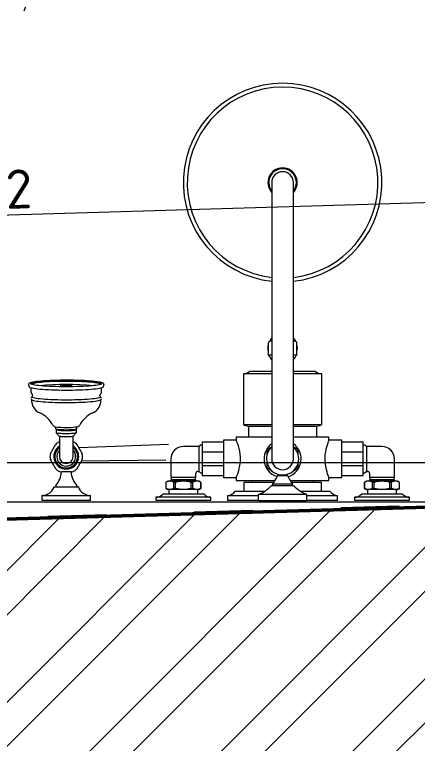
# Model space of a CAD drawing. Header units: inches. Extents: x -10121 to 9010, y 58067 to 62726.
# Drawn here: x -2625.1 to -2583.8, y 61339.2 to 61413.8 of the extents above; entities that cross this region are included whole.
import ezdxf

# ---------------------------------------------------------------- set-up
doc = ezdxf.new("R2010")
doc.units = ezdxf.units.IN
doc.linetypes.add('ACAD_ISO03W100', pattern=[30, 12, -18])
doc.linetypes.add('DOT', pattern=[6.35, 0, -6.35])
for name, color, linetype, lineweight in [('A-DUVAR 0.50', 40, 'Continuous', 50), ('A-KAPI NOKT', 35, 'DOT', 9), ('A-PRODUCT', 7, 'Continuous', 9), ('A-YAZI 0.15', 190, 'Continuous', 15), ('Auto-Metal', 71, 'Continuous', 18), ('Auto-Olcu', 33, 'Continuous', 15), ('Auto-Silik_Cizgiler', 47, 'Continuous', 9), ('Auto-SilikCizgiler', 251, 'Continuous', 9)]:
    doc.layers.add(name, color=color, linetype=linetype, lineweight=lineweight)
doc.styles.add('1-20', font='isocpeur.ttf', dxfattribs={"height": 4})
doc.dimstyles.new('ölçü 1_20', dxfattribs={"dimtxt": 4, "dimasz": 1, "dimexe": 1, "dimexo": 3, "dimtad": 1, "dimdec": 0, "dimtxsty": '1-20', "dimblk": 'ARCHTICK', "dimcen": 1.5, "dimclrd": 256, "dimclre": 256, "dimclrt": 256, "dimadec": 0, "dimazin": 0, "dimtfac": 1, "dimtdec": 0, "dimtmove": 0, "dimatfit": 3, "dimldrblk": 'ARCHTICK', "dimfxl": 1, "dimlwd": -1, "dimlwe": -1, "dimarcsym": 0})

# ---------------------------------------------------------------- blocks, each defined once
blk = doc.blocks.new('_ARCHTICK')
at = {"color": 0, "linetype": 'ByBlock', "const_width": 0.15}
blk.add_lwpolyline([(-0.5, -0.5), (0.5, 0.5)], dxfattribs=at)
blk = doc.blocks.new('*D280')
at = {"layer": 'Auto-Olcu', "ltscale": 5, "transparency": 16777216}
for p, q in [((-2555.33, 61367.22), (-2556.192, 61396.367)), ((-2697.934, 61391.174), (-2556.163, 61395.368)), ((-2697.101, 61363.027), (-2697.963, 61392.174))]:
    blk.add_line(p, q, dxfattribs=at)
at = {"layer": 'DEFPOINTS', "color": 0, "ltscale": 5, "transparency": 16777216}
for p in [(-2556.163, 61395.368), (-2555.242, 61364.222), (-2697.013, 61360.028)]:
    blk.add_point(p, dxfattribs=at)
at = {"layer": 'Auto-Olcu', "ltscale": 5, "transparency": 16777216}
for p, rotation in [((-2556.163, 61395.368), 1.694227990244269), ((-2697.934, 61391.174), 181.6942279902443)]:
    blk.add_blockref('_ARCHTICK', p, dxfattribs=dict(at, rotation=rotation))
at = {"layer": 'Auto-Olcu', "ltscale": 5, "transparency": 16777216, "insert": (-2627.126, 61395.895), "char_height": 4, "attachment_point": 5, "rotation": 1.69423, "style": '1-20'}
blk.add_mtext('142', dxfattribs=at)
blk = doc.blocks.new('fghgfhgj')
at = {"layer": 'A-PRODUCT', "linetype": 'Continuous', "lineweight": 15}
for p, q in [((12232.747, -1900.993, -0.001), (12232.669, -1901.034, -0.001)), ((12232.788, -1900.984, -0.001), (12232.785, -1900.983, -0.001)), ((12232.953, -1901.1, -0.001), (12232.842, -1901.006, -0.001)), ((12232.929, -1901.09, -0.001), (12232.953, -1901.1, -0.001)), ((12233.116, -1901.144, -0.001), (12233.076, -1901.144, -0.001)), ((12233.264, -1901.074, -0.001), (12233.254, -1901.088, -0.001)), ((12233.852, -1900.974, -0.001), (12233.458, -1900.974, -0.001)), ((12222.35, -1907.038, -0.001), (12222.35, -1902.152, -0.001)), ((12222.811, -1902.101, -0.001), (12222.4, -1902.101, -0.001)), ((12222.861, -1902.15, -0.001), (12222.861, -1907.04, -0.001)), ((12223.73, -1903.403, -0.001), (12223.73, -1905.786, -0.001)), ((12223.845, -1903.517, -0.001), (12223.78, -1903.517, -0.001)), ((12229.247, -1903.566, -0.001), (12228.933, -1903.885, -0.001)), ((12229.539, -1903.547, -0.001), (12229.291, -1903.547, -0.001)), ((12229.612, -1903.628, -0.001), (12229.603, -1903.609, -0.001)), ((12229.888, -1903.507, -0.001), (12229.714, -1903.507, -0.001)), ((12228.906, -1903.895, -0.001), (12226.826, -1903.895, -0.001)), ((12228.908, -1903.891, -0.001), (12228.907, -1903.891, -0.001)), ((12234.077, -1904.323, -0.001), (12233.971, -1904.323, -0.001)), ((12234.123, -1904.017, -0.001), (12233.974, -1904.017, -0.001)), ((12234.077, -1904.323, -0.001), (12234.115, -1904.323, -0.001)), ((12234.158, -1904.052, -0.001), (12234.115, -1904.323, -0.001)), ((12234.115, -1904.323, -0.001), (12234.115, -1904.866, -0.001)), ((12234.2, -1904.318, -0.001), (12234.157, -1904.046, -0.001)), ((12234.158, -1904.052, -0.001), (12234.157, -1904.046, -0.001)), ((12234.2, -1904.318, -0.001), (12234.2, -1904.323, -0.001)), ((12234.2, -1904.866, -0.001), (12234.2, -1904.323, -0.001)), ((12234.2, -1904.866, -0.001), (12234.2, -1904.323, -0.001)), ((12234.2, -1904.323, -0.001), (12234.2, -1904.323, -0.001)), ((12233.971, -1904.866, -0.001), (12234.077, -1904.866, -0.001)), ((12233.974, -1905.173, -0.001), (12234.123, -1905.173, -0.001)), ((12234.115, -1904.866, -0.001), (12234.077, -1904.866, -0.001)), ((12234.115, -1904.866, -0.001), (12234.158, -1905.138, -0.001)), ((12234.157, -1905.143, -0.001), (12234.2, -1904.872, -0.001)), ((12234.157, -1905.143, -0.001), (12234.158, -1905.138, -0.001)), ((12234.2, -1904.866, -0.001), (12234.2, -1904.872, -0.001)), ((12234.2, -1904.866, -0.001), (12234.2, -1904.866, -0.001)), ((12223.78, -1905.673, -0.001), (12223.845, -1905.673, -0.001)), ((12226.826, -1905.295, -0.001), (12228.906, -1905.295, -0.001)), ((12228.076, -1915.059, -0.001), (12227.724, -1905.875, -0.001)), ((12228.934, -1905.305, -0.001), (12229.247, -1905.623, -0.001)), ((12229.254, -1905.627, -0.001), (12229.291, -1905.643, -0.001)), ((12229.291, -1905.643, -0.001), (12229.539, -1905.643, -0.001)), ((12229.607, -1905.573, -0.001), (12229.612, -1905.561, -0.001)), ((12229.714, -1905.683, -0.001), (12229.888, -1905.683, -0.001)), ((12226.389, -1906.142, -0.001), (12226.511, -1914.783, -0.001)), ((12222.4, -1907.088, -0.001), (12222.811, -1907.088, -0.001)), ((12232.627, -1908.146, -0.001), (12232.667, -1908.155, -0.001)), ((12232.669, -1908.156, -0.001), (12232.747, -1908.196, -0.001)), ((12232.842, -1908.184, -0.001), (12232.953, -1908.09, -0.001)), ((12233.076, -1908.046, -0.001), (12233.116, -1908.046, -0.001)), ((12232.817, -1908.194, -0.001), (12232.842, -1908.184, -0.001)), ((12233.458, -1908.216, -0.001), (12233.852, -1908.216, -0.001)), ((12233.959, -1908.393, -0.001), (12233.962, -1908.394, -0.001)), ((12234.189, -1908.451, -0.001), (12234.185, -1908.451, -0.001)), ((12222.35, -1913.772, -0.001), (12222.35, -1913.771, -0.001)), ((12222.35, -1919.403, -0.001), (12222.35, -1913.772, -0.001)), ((12222.67, -1913.772, -0.001), (12222.67, -1913.771, -0.001)), ((12222.67, -1919.403, -0.001), (12222.67, -1913.772, -0.001)), ((12222.983, -1914.477, -0.001), (12222.983, -1914.477, -0.001)), ((12222.983, -1918.698, -0.001), (12222.983, -1914.477, -0.001)), ((12223.562, -1914.811, -0.001), (12224.202, -1914.811, -0.001)), ((12223.452, -1915.212, -0.001), (12223.452, -1914.999, -0.001)), ((12223.452, -1916.587, -0.001), (12223.452, -1915.212, -0.001)), ((12223.562, -1915.613, -0.001), (12224.202, -1915.613, -0.001)), ((12224.312, -1915.212, -0.001), (12224.312, -1914.999, -0.001)), ((12224.312, -1916.587, -0.001), (12224.312, -1915.212, -0.001)), ((12224.438, -1917.838, -0.001), (12224.438, -1915.337, -0.001)), ((12224.688, -1917.838, -0.001), (12224.688, -1915.337, -0.001)), ((12223.562, -1915.786, -0.001), (12224.202, -1915.786, -0.001)), ((12223.452, -1917.962, -0.001), (12223.452, -1916.587, -0.001)), ((12224.312, -1917.962, -0.001), (12224.312, -1916.587, -0.001)), ((12223.562, -1917.389, -0.001), (12224.202, -1917.389, -0.001)), ((12223.562, -1917.562, -0.001), (12224.202, -1917.562, -0.001)), ((12223.452, -1918.175, -0.001), (12223.452, -1917.962, -0.001)), ((12223.562, -1918.363, -0.001), (12224.202, -1918.363, -0.001)), ((12224.312, -1918.175, -0.001), (12224.312, -1917.962, -0.001)), ((12224.847, -1920.688, -0.001), (12224.847, -1918.498, -0.001)), ((12224.949, -1918.498, -0.001), (12224.847, -1918.498, -0.001)), ((12225.768, -1918.498, -0.001), (12224.949, -1918.498, -0.001)), ((12225.319, -1918.188, -0.001), (12227.869, -1918.188, -0.001)), ((12226.015, -1918.498, -0.001), (12225.768, -1918.498, -0.001)), ((12227.173, -1918.498, -0.001), (12226.015, -1918.498, -0.001)), ((12227.42, -1918.498, -0.001), (12227.173, -1918.498, -0.001)), ((12228.239, -1918.498, -0.001), (12227.42, -1918.498, -0.001)), ((12228.341, -1918.498, -0.001), (12228.239, -1918.498, -0.001)), ((12228.341, -1918.498, -0.001), (12228.341, -1920.688, -0.001)), ((12226.594, -1920.688, -0.001), (12224.693, -1920.688, -0.001)), ((12228.495, -1920.688, -0.001), (12226.594, -1920.688, -0.001)), ((12222.35, -1924.27, -0.001), (12222.35, -1921.104, -0.001)), ((12222.83, -1924.257, -0.001), (12222.83, -1921.104, -0.001)), ((12223.3, -1921.904, -0.001), (12223.3, -1924.935, -0.001)), ((12224.371, -1921.989, -0.001), (12224.371, -1925.973, -0.001)), ((12228.817, -1925.629, -0.001), (12228.817, -1921.989, -0.001)), ((12224.17, -1925.838, -0.001), (12224.17, -1922.769, -0.001)), ((12230.121, -1922.731, -0.001), (12230.121, -1925.629, -0.001)), ((12235.309, -1925.629, -0.001), (12235.309, -1922.731, -0.001)), ((12229.958, -1923.234, -0.001), (12229.958, -1925.629, -0.001)), ((12235.559, -1923.404, -0.001), (12235.559, -1925.629, -0.001)), ((12222.962, -1929.191, -0.001), (12222.962, -1924.289, -0.001)), ((12237.247, -1925.272, -0.001), (12237.247, -1925.629, -0.001)), ((12224.014, -1927.761, -0.001), (12224.014, -1925.719, -0.001)), ((12232.596, -1925.629, -0.001), (12226.594, -1925.629, -0.001)), ((12254.866, -1925.629, -0.001), (12248.865, -1925.629, -0.001)), ((12224.371, -1927.508, -0.001), (12224.371, -1931.492, -0.001)), ((12224.966, -1927.038, -0.001), (12224.971, -1927.038, -0.001)), ((12224.17, -1930.711, -0.001), (12224.17, -1927.642, -0.001)), ((12226.594, -1927.852, -0.001), (12232.596, -1927.852, -0.001)), ((12228.817, -1931.492, -0.001), (12228.817, -1927.852, -0.001)), ((12229.958, -1927.852, -0.001), (12229.958, -1930.246, -0.001)), ((12230.121, -1927.852, -0.001), (12230.121, -1930.75, -0.001)), ((12235.309, -1930.75, -0.001), (12235.309, -1927.852, -0.001)), ((12235.559, -1927.852, -0.001), (12235.559, -1930.076, -0.001)), ((12237.247, -1927.852, -0.001), (12237.247, -1928.209, -0.001)), ((12248.865, -1927.852, -0.001), (12254.866, -1927.852, -0.001)), ((12223.3, -1928.546, -0.001), (12223.3, -1931.577, -0.001)), ((12222.35, -1932.377, -0.001), (12222.35, -1929.209, -0.001)), ((12222.83, -1932.377, -0.001), (12222.83, -1929.223, -0.001)), ((12224.693, -1932.792, -0.001), (12226.594, -1932.792, -0.001)), ((12224.847, -1934.983, -0.001), (12224.847, -1932.792, -0.001)), ((12226.594, -1932.792, -0.001), (12228.495, -1932.792, -0.001)), ((12228.341, -1932.792, -0.001), (12228.341, -1934.983, -0.001)), ((12222.35, -1939.734, -0.001), (12222.35, -1934.102, -0.001)), ((12222.67, -1939.734, -0.001), (12222.67, -1934.102, -0.001)), ((12222.983, -1939.029, -0.001), (12222.983, -1934.807, -0.001)), ((12224.847, -1934.983, -0.001), (12224.949, -1934.983, -0.001)), ((12224.949, -1934.983, -0.001), (12225.768, -1934.983, -0.001)), ((12225.768, -1934.983, -0.001), (12226.015, -1934.983, -0.001)), ((12226.015, -1934.983, -0.001), (12227.173, -1934.983, -0.001)), ((12227.173, -1934.983, -0.001), (12227.42, -1934.983, -0.001)), ((12227.42, -1934.983, -0.001), (12228.239, -1934.983, -0.001)), ((12228.239, -1934.983, -0.001), (12228.341, -1934.983, -0.001)), ((12223.452, -1935.543, -0.001), (12223.452, -1935.33, -0.001)), ((12223.452, -1936.918, -0.001), (12223.452, -1935.543, -0.001)), ((12223.562, -1935.142, -0.001), (12224.202, -1935.142, -0.001)), ((12224.312, -1935.543, -0.001), (12224.312, -1935.33, -0.001)), ((12224.312, -1936.918, -0.001), (12224.312, -1935.543, -0.001)), ((12224.438, -1938.168, -0.001), (12224.438, -1935.668, -0.001)), ((12224.688, -1938.168, -0.001), (12224.688, -1935.668, -0.001)), ((12226.594, -1935.318, -0.001), (12225.319, -1935.318, -0.001)), ((12227.869, -1935.318, -0.001), (12226.594, -1935.318, -0.001)), ((12223.562, -1935.944, -0.001), (12224.202, -1935.944, -0.001)), ((12223.562, -1936.117, -0.001), (12224.202, -1936.117, -0.001)), ((12223.452, -1938.293, -0.001), (12223.452, -1936.918, -0.001)), ((12224.312, -1938.293, -0.001), (12224.312, -1936.918, -0.001)), ((12223.562, -1937.719, -0.001), (12224.202, -1937.719, -0.001)), ((12223.562, -1937.893, -0.001), (12224.202, -1937.893, -0.001)), ((12223.452, -1938.506, -0.001), (12223.452, -1938.293, -0.001)), ((12223.562, -1938.694, -0.001), (12224.202, -1938.694, -0.001)), ((12224.312, -1938.506, -0.001), (12224.312, -1938.293, -0.001))]:
    blk.add_line(p, q, dxfattribs=at)
at = {"layer": 'A-PRODUCT'}
for p, q in [((12234.383, -1900.948, -0.001), (12234.374, -1900.908, -0.001)), ((12229.616, -1903.614, -0.001), (12229.621, -1903.589, -0.001)), ((12229.632, -1905.623, -0.001), (12229.621, -1905.587, -0.001)), ((12225.892, -1920.688, -0.001), (12225.892, -1918.498, -0.001)), ((12227.297, -1920.688, -0.001), (12227.297, -1918.498, -0.001)), ((12225.892, -1934.983, -0.001), (12225.892, -1932.792, -0.001)), ((12227.297, -1934.983, -0.001), (12227.297, -1932.792, -0.001))]:
    blk.add_line(p, q, dxfattribs=at)
at = {"layer": 'A-PRODUCT', "linetype": 'Continuous', "lineweight": 15, "elevation": -0.001, "flags": 128}
for points in [[(12232.669, -1901.034), (12232.668, -1901.034), (12232.636, -1901.07), (12232.604, -1901.14), (12232.573, -1901.245), (12232.544, -1901.383), (12232.515, -1901.553), (12232.489, -1901.753), (12232.464, -1901.981), (12232.442, -1902.236), (12232.421, -1902.514), (12232.404, -1902.812), (12232.389, -1903.128), (12232.377, -1903.459), (12232.369, -1903.801), (12232.363, -1904.151), (12232.361, -1904.506), (12232.362, -1904.861), (12232.366, -1905.214), (12232.373, -1905.56), (12232.383, -1905.897), (12232.396, -1906.221), (12232.412, -1906.529), (12232.431, -1906.817), (12232.453, -1907.084), (12232.476, -1907.326), (12232.502, -1907.54), (12232.529, -1907.726), (12232.558, -1907.88), (12232.589, -1908.001), (12232.62, -1908.089), (12232.652, -1908.142), (12232.669, -1908.156)], [(12232.628, -1901.048), (12232.481, -1901.05), (12232.375, -1901.064)], [(12232.953, -1908.09), (12232.929, -1908.1), (12232.896, -1908.082), (12232.865, -1908.028), (12232.833, -1907.939), (12232.803, -1907.816), (12232.774, -1907.659), (12232.747, -1907.472), (12232.721, -1907.254), (12232.698, -1907.01), (12232.677, -1906.74), (12232.659, -1906.449), (12232.643, -1906.138), (12232.63, -1905.812), (12232.621, -1905.473), (12232.614, -1905.125), (12232.611, -1904.772), (12232.611, -1904.417), (12232.614, -1904.064), (12232.621, -1903.716), (12232.63, -1903.377), (12232.643, -1903.051), (12232.659, -1902.741), (12232.677, -1902.449), (12232.698, -1902.18), (12232.721, -1901.935), (12232.747, -1901.718), (12232.774, -1901.53), (12232.803, -1901.374), (12232.833, -1901.25), (12232.865, -1901.161), (12232.896, -1901.107), (12232.929, -1901.09)], [(12232.669, -1901.033), (12232.668, -1901.034), (12232.625, -1901.043)], [(12232.842, -1901.006), (12232.834, -1901), (12232.818, -1900.995)], [(12233.9, -1908.321), (12233.893, -1908.31), (12233.861, -1908.241), (12233.829, -1908.137), (12233.799, -1908), (12233.77, -1907.832), (12233.742, -1907.633), (12233.716, -1907.405), (12233.693, -1907.152), (12233.672, -1906.875), (12233.653, -1906.576), (12233.637, -1906.259), (12233.624, -1905.926), (12233.614, -1905.581), (12233.607, -1905.227), (12233.603, -1904.867), (12233.602, -1904.504), (12233.604, -1904.142), (12233.61, -1903.784), (12233.618, -1903.434), (12233.63, -1903.095), (12233.645, -1902.77), (12233.662, -1902.462), (12233.682, -1902.173), (12233.704, -1901.908), (12233.729, -1901.667), (12233.756, -1901.454), (12233.784, -1901.27), (12233.814, -1901.117), (12233.845, -1900.996), (12233.877, -1900.91), (12233.908, -1900.859)], [(12234.229, -1908.157), (12234.205, -1908.086), (12234.174, -1907.966), (12234.145, -1907.812), (12234.117, -1907.628), (12234.091, -1907.415), (12234.067, -1907.175), (12234.045, -1906.909), (12234.026, -1906.622), (12234.009, -1906.315), (12233.995, -1905.991), (12233.984, -1905.654), (12233.976, -1905.307), (12233.972, -1904.952), (12233.97, -1904.595), (12233.972, -1904.237), (12233.976, -1903.883), (12233.984, -1903.536), (12233.995, -1903.198), (12234.009, -1902.875), (12234.026, -1902.568), (12234.045, -1902.28), (12234.067, -1902.015), (12234.091, -1901.774), (12234.117, -1901.561), (12234.145, -1901.377), (12234.174, -1901.224), (12234.205, -1901.103), (12234.227, -1901.037)], [(12234.374, -1900.908), (12234.371, -1900.896), (12234.326, -1900.81), (12234.29, -1900.77), (12234.24, -1900.743), (12234.184, -1900.741), (12234.174, -1900.741)], [(12234.221, -1908.136), (12234.233, -1908.126), (12234.265, -1908.073), (12234.296, -1907.986), (12234.326, -1907.865), (12234.355, -1907.711), (12234.383, -1907.527), (12234.408, -1907.313), (12234.432, -1907.072), (12234.453, -1906.807), (12234.472, -1906.52), (12234.488, -1906.214), (12234.501, -1905.891), (12234.511, -1905.556), (12234.518, -1905.211), (12234.522, -1904.86), (12234.523, -1904.506), (12234.521, -1904.153), (12234.515, -1903.805), (12234.506, -1903.465), (12234.495, -1903.135), (12234.48, -1902.82), (12234.463, -1902.523), (12234.443, -1902.247), (12234.42, -1901.993), (12234.396, -1901.766), (12234.369, -1901.567), (12234.341, -1901.398), (12234.311, -1901.26), (12234.281, -1901.156), (12234.249, -1901.086), (12234.221, -1901.053)], [(12234.227, -1901.037), (12234.236, -1901.016), (12234.269, -1900.964), (12234.301, -1900.946), (12234.333, -1900.964), (12234.366, -1901.016), (12234.397, -1901.103), (12234.412, -1901.16)], [(12234.417, -1908.129), (12234.429, -1908.075), (12234.459, -1907.922), (12234.488, -1907.738), (12234.514, -1907.524), (12234.539, -1907.283), (12234.561, -1907.018), (12234.581, -1906.729), (12234.599, -1906.421), (12234.613, -1906.095), (12234.625, -1905.756), (12234.634, -1905.405), (12234.639, -1905.048), (12234.642, -1904.686), (12234.641, -1904.323), (12234.637, -1903.962), (12234.63, -1903.608), (12234.62, -1903.262), (12234.607, -1902.93), (12234.591, -1902.612), (12234.572, -1902.313), (12234.551, -1902.036), (12234.527, -1901.782), (12234.501, -1901.555), (12234.474, -1901.356), (12234.445, -1901.187), (12234.414, -1901.05), (12234.383, -1900.948)], [(12234.412, -1901.16), (12234.428, -1901.224), (12234.457, -1901.377), (12234.485, -1901.561), (12234.511, -1901.774), (12234.535, -1902.015), (12234.557, -1902.28), (12234.576, -1902.568), (12234.593, -1902.875), (12234.607, -1903.198), (12234.618, -1903.536), (12234.626, -1903.883), (12234.63, -1904.237), (12234.632, -1904.595), (12234.63, -1904.952), (12234.626, -1905.307), (12234.618, -1905.654), (12234.607, -1905.991), (12234.593, -1906.315), (12234.576, -1906.622), (12234.557, -1906.909), (12234.535, -1907.175), (12234.511, -1907.415), (12234.485, -1907.628), (12234.457, -1907.812), (12234.428, -1907.966), (12234.416, -1908.014)], [(12229.254, -1905.627), (12229.247, -1905.623), (12229.23, -1905.588), (12229.214, -1905.519), (12229.199, -1905.419), (12229.186, -1905.291), (12229.176, -1905.139), (12229.168, -1904.968), (12229.164, -1904.785), (12229.162, -1904.595), (12229.164, -1904.405), (12229.168, -1904.222), (12229.176, -1904.051), (12229.186, -1903.899), (12229.199, -1903.77), (12229.214, -1903.67), (12229.23, -1903.601), (12229.247, -1903.566), (12229.247, -1903.566)], [(12229.291, -1903.547), (12229.276, -1903.549), (12229.247, -1903.566)], [(12229.584, -1903.599), (12229.568, -1903.625), (12229.552, -1903.687), (12229.537, -1903.782), (12229.524, -1903.906), (12229.513, -1904.055), (12229.505, -1904.224), (12229.5, -1904.406), (12229.499, -1904.595)], [(12229.603, -1903.608), (12229.591, -1903.576), (12229.566, -1903.553), (12229.539, -1903.547)], [(12229.621, -1905.587), (12229.613, -1905.566), (12229.597, -1905.495), (12229.582, -1905.391), (12229.569, -1905.258), (12229.559, -1905.101), (12229.552, -1904.926), (12229.548, -1904.739), (12229.547, -1904.547), (12229.55, -1904.356), (12229.555, -1904.174), (12229.564, -1904.007), (12229.576, -1903.862), (12229.589, -1903.743), (12229.605, -1903.654), (12229.616, -1903.614)], [(12229.603, -1903.609), (12229.602, -1903.607), (12229.585, -1903.598), (12229.584, -1903.599)], [(12229.499, -1904.595), (12229.5, -1904.784), (12229.505, -1904.966), (12229.513, -1905.134), (12229.524, -1905.283), (12229.537, -1905.407), (12229.552, -1905.502), (12229.568, -1905.564), (12229.58, -1905.588)], [(12229.539, -1905.643), (12229.559, -1905.639), (12229.586, -1905.621), (12229.601, -1905.598), (12229.602, -1905.582)], [(12229.58, -1905.588), (12229.585, -1905.591), (12229.602, -1905.582), (12229.607, -1905.573)], [(12229.857, -1905.581), (12229.859, -1905.6), (12229.877, -1905.71), (12229.903, -1905.807), (12229.926, -1905.859), (12229.955, -1905.901), (12230.003, -1905.942), (12230.015, -1905.947)], [(12232.406, -1908.129), (12232.572, -1908.144), (12232.647, -1908.146)], [(12234.201, -1908.452), (12234.265, -1908.436), (12234.306, -1908.404), (12234.339, -1908.36), (12234.374, -1908.285), (12234.407, -1908.179), (12234.414, -1908.151)], [(12233.912, -1908.348), (12233.928, -1908.371), (12233.956, -1908.389)], [(12233.96, -1908.392), (12234.093, -1908.435), (12234.201, -1908.45)], [(12228.495, -1921.989), (12228.471, -1921.998), (12228.397, -1922.027), (12228.28, -1922.071), (12228.118, -1922.127), (12227.914, -1922.19), (12227.668, -1922.255), (12227.387, -1922.314), (12227.071, -1922.359), (12226.763, -1922.382), (12226.44, -1922.383), (12226.152, -1922.363), (12225.869, -1922.326), (12225.607, -1922.275), (12225.363, -1922.215), (12225.141, -1922.15), (12224.954, -1922.087), (12224.815, -1922.036), (12224.725, -1922.001), (12224.693, -1921.989), (12224.693, -1921.989)], [(12237.936, -1925.227), (12237.705, -1925.245), (12237.572, -1925.272)], [(12238.3, -1925.272), (12238.167, -1925.245), (12237.936, -1925.227)], [(12238.962, -1925.629), (12238.806, -1925.503), (12238.618, -1925.39)], [(12224.693, -1931.492), (12224.717, -1931.482), (12224.791, -1931.453), (12224.908, -1931.41), (12225.07, -1931.354), (12225.274, -1931.29), (12225.52, -1931.225), (12225.801, -1931.167), (12226.117, -1931.121), (12226.425, -1931.098), (12226.748, -1931.098), (12227.036, -1931.117), (12227.319, -1931.155), (12227.582, -1931.205), (12227.825, -1931.265), (12228.047, -1931.331), (12228.234, -1931.393), (12228.373, -1931.444), (12228.463, -1931.479), (12228.495, -1931.492), (12228.495, -1931.492)]]:
    blk.add_lwpolyline(points, dxfattribs=at)
at = {"layer": 'A-PRODUCT', "linetype": 'Continuous', "lineweight": 15}
for centre, radius, start, end in [((12232.536, -1902.387, -0.001), 1.335, 96.89283, 157.88896), ((12233.057, -1900.999, -0.001), 0.143, 227.11694, 277.17141), ((12233.131, -1900.978, -0.001), 0.164, 264.17675, 319.94557), ((12233.463, -1901.222, -0.001), 0.249, 91.2673, 150.52719), ((12234.213, -1901.315, -0.001), 0.575, 92.87306, 116.53616), ((12222.4, -1902.152, -0.001), 0.05, 90, 180), ((12222.811, -1902.152, -0.001), 0.05, 2.03427, 90), ((12224.219, -1902.101, -0.001), 1.359, 182.03427, 247.50104), ((12228.782, -1900.783, -0.001), 2.746, 296.67639, 336.36329), ((12205.738, -1904.595, -0.001), 28.477, 354.47342, 5.52658), ((12226.724, -1903.432, -0.001), 0.5, 95.03395, 120), ((12226.826, -1904.595, -0.001), 1.667, 84.96605, 95.03395), ((12226.928, -1903.432, -0.001), 0.5, 60, 84.96605), ((12223.68, -1903.403, -0.001), 0.05, 0, 67.50104), ((12223.78, -1903.467, -0.001), 0.05, 180, 270), ((12223.845, -1903.567, -0.001), 0.05, 49.04185, 90), ((12225.428, -1901.743, -0.001), 2.364, 229.05655, 266.13026), ((12226.826, -1904.595, -0.001), 1.667, 144.96605, 155.03395), ((12225.871, -1903.925, -0.001), 0.5, 120, 144.96605), ((12226.826, -1904.595, -0.001), 1.278, 33.22616, 270), ((12226.826, -1904.595, -0.001), 1.165, 36.94573, 270), ((12226.826, -1904.595, -0.001), 0.962, 46.7232, 270), ((12227.781, -1903.925, -0.001), 0.5, 35.03395, 60), ((12226.826, -1904.595, -0.001), 1.667, 24.96605, 35.03395), ((12229.722, -1903.61, -0.001), 0.103, 94.7301, 168.26079), ((12238.624, -1904.616, -0.001), 8.818, 172.84392, 186.10969), ((12230.201, -1903.51, -0.001), 0.326, 124.4849, 176.65399), ((12225.768, -1904.102, -0.001), 0.5, 155.03395, 180), ((12226.826, -1904.595, -0.001), 0.7, 90, 270), ((12234.123, -1904.052, -0.001), 0.035, 8.93012, 90), ((12234.165, -1904.323, -0.001), 0.035, 0, 8.93012), ((12225.426, -1907.443, -0.001), 2.361, 93.82658, 130.95815), ((12225.768, -1905.087, -0.001), 0.5, 180, 204.96605), ((12234.123, -1905.138, -0.001), 0.035, 270, 351.06988), ((12234.165, -1904.866, -0.001), 0.035, 351.06988, 0), ((12224.219, -1907.088, -0.001), 1.359, 112.49896, 177.96573), ((12223.68, -1905.786, -0.001), 0.05, 292.49896, 0), ((12223.78, -1905.723, -0.001), 0.05, 90, 180), ((12223.845, -1905.623, -0.001), 0.05, 270, 310.95815), ((12226.826, -1904.595, -0.001), 1.667, 204.96605, 215.03395), ((12225.871, -1905.265, -0.001), 0.5, 215.03395, 240), ((12226.826, -1904.595, -0.001), 1.278, 270, 326.77384), ((12226.826, -1904.595, -0.001), 0.962, 270, 313.2768), ((12226.826, -1904.595, -0.001), 1.165, 270, 323.05427), ((12227.781, -1905.265, -0.001), 0.5, 300, 324.96605), ((12226.826, -1904.595, -0.001), 1.667, 324.96605, 335.03395), ((12229.709, -1905.603, -0.001), 0.0798, 194.94278, 273.36092), ((12226.724, -1905.757, -0.001), 0.5, 240, 264.96605), ((12226.826, -1904.595, -0.001), 1.667, 264.96605, 275.03395), ((12226.928, -1905.757, -0.001), 0.5, 275.03395, 300), ((12228.781, -1908.407, -0.001), 2.747, 23.73274, 63.36693), ((12222.4, -1907.038, -0.001), 0.05, 180, 270), ((12222.811, -1907.038, -0.001), 0.05, 270, 357.96573), ((12232.53, -1906.806, -0.001), 1.329, 201.80646, 264.42623), ((12233.071, -1908.219, -0.001), 0.173, 88.17836, 129.90525), ((12233.125, -1908.218, -0.001), 0.173, 38.89974, 92.80083), ((12233.445, -1907.993, -0.001), 0.219, 212.0026, 273.11554), ((12234.361, -1908.12, -0.001), 0.137, 195.49447, 243.80539), ((12234.101, -1907.999, -0.001), 0.316, 309.26112, 357.27907), ((12223.62, -1913.771, -0.001), 0.95, 180, 227.91106), ((12226.594, -1916.587, -0.001), 1.275, 0, 90), ((12254.866, -1926.74, -0.001), 10.163, 186.27929, 173.72071), ((12254.866, -1926.74, -0.001), 9.763, 0, 173.46226), ((12225.119, -1918.063, -0.001), 0.2, 359.99984, 90.00025), ((12223.62, -1919.403, -0.001), 0.95, 132.08894, 180), ((12223.925, -1920.998, -0.001), 1.1, 185.4892, 235.37927), ((12230.831, -1923.239, -0.001), 0.873, 144.41839, 179.70692), ((12236.341, -1922.731, -0.001), 1.032, 180, 220.73359), ((12222.4, -1924.307, -0.001), 0.05, 90, 180), ((12222.916, -1924.307, -0.001), 0.05, 21.64857, 90), ((12226.216, -1922.997, -0.001), 3.501, 201.64857, 227.33654), ((12226.594, -1926.74, -0.001), 1.901, 90, 163.1157), ((12226.594, -1926.74, -0.001), 1.65, 90, 317.6634), ((12226.594, -1926.74, -0.001), 1.901, 35.7937, 90), ((12226.594, -1926.74, -0.001), 1.65, 42.3366, 90), ((12235.46, -1923.247, -0.001), 2.701, 298.11612, 311.42134), ((12238.436, -1925.472, -0.001), 0.2, 0, 90), ((12254.866, -1926.74, -0.001), 1.5, 0, 132.19755), ((12223.83, -1925.587, -0.001), 0.02, 0, 47.33654), ((12223.87, -1925.695, -0.001), 0.02, 180, 270), ((12224.002, -1925.735, -0.001), 0.02, 51.0281, 90), ((12226.216, -1922.997, -0.001), 3.501, 231.0281, 246.82131), ((12226.594, -1926.74, -0.001), 1.112, 90, 270), ((12254.866, -1926.74, -0.001), 1.412, 270, 128.05471), ((12254.866, -1926.74, -0.001), 1.112, 0, 90), ((12224.83, -1926.234, -0.001), 0.02, 0, 66.82131), ((12254.866, -1926.74, -0.001), 9.763, 186.53774, 0), ((12254.866, -1926.74, -0.001), 1.5, 227.80245, 0), ((12254.866, -1926.74, -0.001), 1.112, 270, 0), ((12226.216, -1930.483, -0.001), 3.501, 113.17869, 128.9719), ((12226.594, -1926.74, -0.001), 1.901, 196.8843, 324.2063), ((12224.83, -1927.246, -0.001), 0.02, 293.17869, 0), ((12226.216, -1930.483, -0.001), 3.501, 132.66346, 158.35143), ((12223.83, -1927.894, -0.001), 0.02, 312.66346, 0), ((12223.87, -1927.785, -0.001), 0.02, 90, 180), ((12224.002, -1927.745, -0.001), 0.02, 270, 308.9719), ((12235.46, -1930.234, -0.001), 2.701, 48.57866, 61.88388), ((12237.936, -1926.74, -0.001), 1.513, 256.06826, 283.93174), ((12238.436, -1928.009, -0.001), 0.2, 270, 0), ((12237.936, -1926.74, -0.001), 1.513, 296.82497, 312.71692), ((12254.866, -1926.74, -0.001), 1.412, 231.94529, 270), ((12222.4, -1929.173, -0.001), 0.05, 180, 270), ((12222.916, -1929.173, -0.001), 0.05, 270, 338.35143), ((12230.831, -1930.242, -0.001), 0.873, 180.29308, 215.58161), ((12236.341, -1930.75, -0.001), 1.032, 139.26641, 180), ((12223.925, -1932.482, -0.001), 1.1, 124.62073, 174.5108), ((12223.62, -1934.102, -0.001), 0.95, 180, 227.91106), ((12225.119, -1935.443, -0.001), 0.2, 269.99975, 0.00016), ((12226.594, -1936.918, -0.001), 1.275, 270, 0), ((12223.62, -1939.734, -0.001), 0.95, 132.08894, 180)]:
    blk.add_arc(centre, radius, start, end, dxfattribs=at)
at = {"layer": 'A-PRODUCT'}
blk.add_arc((12234.051, -1900.928, -0.001), 0.159, 126.72002, 154.24018, dxfattribs=at)
at = {"layer": 'A-PRODUCT', "linetype": 'Continuous', "lineweight": 15}
for points, knots in [([(12225.621, -1903.492, -0.001), (12225.623, -1903.49, -0.001), (12225.627, -1903.488, -0.001), (12225.666, -1903.465, -0.001), (12225.738, -1903.424, -0.001), (12225.83, -1903.371, -0.001), (12225.925, -1903.316, -0.001), (12225.995, -1903.276, -0.001), (12226.055, -1903.241, -0.001), (12226.115, -1903.206, -0.001), (12226.18, -1903.169, -0.001), (12226.257, -1903.124, -0.001), (12226.329, -1903.083, -0.001), (12226.404, -1903.04, -0.001), (12226.463, -1903.005, -0.001), (12226.47, -1903.001, -0.001), (12226.474, -1902.999, -0.001)], [0, 0, 0, 0, 0.098505, 0.209115, 0.319461, 0.411085, 0.454573, 0.481182, 0.502929, 0.524616, 0.551992, 0.593087, 0.660816, 0.728905, 0.864333, 1, 1, 1, 1]), ([(12227.179, -1902.999, -0.001), (12227.181, -1903.001, -0.001), (12227.185, -1903.003, -0.001), (12227.224, -1903.026, -0.001), (12227.296, -1903.067, -0.001), (12227.388, -1903.12, -0.001), (12227.483, -1903.175, -0.001), (12227.553, -1903.215, -0.001), (12227.613, -1903.25, -0.001), (12227.673, -1903.285, -0.001), (12227.738, -1903.322, -0.001), (12227.815, -1903.367, -0.001), (12227.887, -1903.408, -0.001), (12227.962, -1903.451, -0.001), (12228.021, -1903.485, -0.001), (12228.028, -1903.49, -0.001), (12228.032, -1903.492, -0.001)], [0, 0, 0, 0, 0.098505, 0.209115, 0.319461, 0.411085, 0.454573, 0.481182, 0.502929, 0.524616, 0.551992, 0.593087, 0.660816, 0.728905, 0.864333, 1, 1, 1, 1]), ([(12225.268, -1905.087, -0.001), (12225.268, -1905.085, -0.001), (12225.268, -1905.08, -0.001), (12225.268, -1905.034, -0.001), (12225.268, -1904.952, -0.001), (12225.268, -1904.845, -0.001), (12225.268, -1904.736, -0.001), (12225.268, -1904.655, -0.001), (12225.268, -1904.586, -0.001), (12225.268, -1904.517, -0.001), (12225.268, -1904.441, -0.001), (12225.268, -1904.353, -0.001), (12225.268, -1904.271, -0.001), (12225.268, -1904.183, -0.001), (12225.268, -1904.116, -0.001), (12225.268, -1904.107, -0.001), (12225.268, -1904.102, -0.001)], [0, 0, 0, 0, 0.098515, 0.208059, 0.319461, 0.411094, 0.454587, 0.481198, 0.502948, 0.524637, 0.552016, 0.593115, 0.659884, 0.728911, 0.86296, 1, 1, 1, 1]), ([(12228.935, -1903.888, -0.001), (12228.932, -1903.891, -0.001), (12228.921, -1903.901, -0.001), (12228.905, -1903.99, -0.001), (12228.888, -1904.156, -0.001), (12228.878, -1904.374, -0.001), (12228.875, -1904.617, -0.001), (12228.88, -1904.856, -0.001), (12228.891, -1905.067, -0.001), (12228.908, -1905.222, -0.001), (12228.924, -1905.294, -0.001), (12228.933, -1905.302, -0.001), (12228.935, -1905.303, -0.001)], [0, 0, 0, 0, 0.053936, 0.167981, 0.282024, 0.396066, 0.510108, 0.624151, 0.738197, 0.852246, 0.9663, 1, 1, 1, 1]), ([(12226.474, -1906.19, -0.001), (12226.471, -1906.189, -0.001), (12226.467, -1906.186, -0.001), (12226.428, -1906.164, -0.001), (12226.356, -1906.122, -0.001), (12226.264, -1906.069, -0.001), (12226.169, -1906.015, -0.001), (12226.1, -1905.974, -0.001), (12226.039, -1905.939, -0.001), (12225.98, -1905.905, -0.001), (12225.914, -1905.867, -0.001), (12225.837, -1905.823, -0.001), (12225.765, -1905.781, -0.001), (12225.69, -1905.738, -0.001), (12225.631, -1905.704, -0.001), (12225.624, -1905.7, -0.001), (12225.621, -1905.698, -0.001)], [0, 0, 0, 0, 0.098505, 0.209115, 0.319461, 0.411085, 0.454573, 0.481182, 0.502929, 0.524616, 0.551992, 0.593087, 0.660816, 0.728905, 0.864333, 1, 1, 1, 1]), ([(12228.032, -1905.698, -0.001), (12228.029, -1905.699, -0.001), (12228.025, -1905.702, -0.001), (12227.986, -1905.724, -0.001), (12227.914, -1905.766, -0.001), (12227.822, -1905.819, -0.001), (12227.727, -1905.873, -0.001), (12227.657, -1905.914, -0.001), (12227.597, -1905.948, -0.001), (12227.537, -1905.983, -0.001), (12227.472, -1906.021, -0.001), (12227.395, -1906.065, -0.001), (12227.323, -1906.107, -0.001), (12227.248, -1906.15, -0.001), (12227.189, -1906.184, -0.001), (12227.182, -1906.188, -0.001), (12227.179, -1906.19, -0.001)], [0, 0, 0, 0, 0.098505, 0.209115, 0.319461, 0.411085, 0.454573, 0.481182, 0.502929, 0.524616, 0.551992, 0.593087, 0.660816, 0.728905, 0.864333, 1, 1, 1, 1]), ([(12223.452, -1915.212, -0.001), (12223.457, -1915.145, -0.001), (12223.468, -1915.01, -0.001), (12223.531, -1914.878, -0.001), (12223.562, -1914.811, -0.001)], [0, 0, 0, 0, 0.495587, 1, 1, 1, 1]), ([(12223.562, -1914.811, -0.001), (12223.567, -1914.802, -0.001), (12223.575, -1914.787, -0.001), (12223.575, -1914.787, -0.001), (12223.575, -1914.787, -0.001)], [0, 0, 0, 0, 0.585647, 1, 1, 1, 1]), ([(12224.202, -1914.811, -0.001), (12224.197, -1914.802, -0.001), (12224.189, -1914.787, -0.001), (12224.189, -1914.787, -0.001), (12224.189, -1914.787, -0.001)], [0, 0, 0, 0, 0.585647, 1, 1, 1, 1]), ([(12224.312, -1915.212, -0.001), (12224.307, -1915.145, -0.001), (12224.296, -1915.01, -0.001), (12224.234, -1914.878, -0.001), (12224.202, -1914.811, -0.001)], [0, 0, 0, 0, 0.495587, 1, 1, 1, 1]), ([(12223.562, -1915.613, -0.001), (12223.531, -1915.547, -0.001), (12223.469, -1915.416, -0.001), (12223.458, -1915.28, -0.001), (12223.452, -1915.212, -0.001)], [0, 0, 0, 0, 0.496201, 1, 1, 1, 1]), ([(12223.562, -1915.786, -0.001), (12223.567, -1915.766, -0.001), (12223.576, -1915.725, -0.001), (12223.577, -1915.669, -0.001), (12223.571, -1915.633, -0.001), (12223.564, -1915.617, -0.001), (12223.562, -1915.613, -0.001)], [0, 0, 0, 0, 0.292368, 0.585218, 0.869613, 1, 1, 1, 1]), ([(12224.202, -1915.786, -0.001), (12224.198, -1915.766, -0.001), (12224.189, -1915.725, -0.001), (12224.187, -1915.669, -0.001), (12224.193, -1915.633, -0.001), (12224.2, -1915.617, -0.001), (12224.202, -1915.613, -0.001)], [0, 0, 0, 0, 0.292368, 0.585218, 0.869613, 1, 1, 1, 1]), ([(12224.202, -1915.613, -0.001), (12224.233, -1915.547, -0.001), (12224.296, -1915.416, -0.001), (12224.307, -1915.28, -0.001), (12224.312, -1915.212, -0.001)], [0, 0, 0, 0, 0.496201, 1, 1, 1, 1]), ([(12223.452, -1916.587, -0.001), (12223.457, -1916.453, -0.001), (12223.468, -1916.183, -0.001), (12223.531, -1915.919, -0.001), (12223.562, -1915.786, -0.001)], [0, 0, 0, 0, 0.495587, 1, 1, 1, 1]), ([(12224.312, -1916.587, -0.001), (12224.307, -1916.453, -0.001), (12224.296, -1916.183, -0.001), (12224.234, -1915.919, -0.001), (12224.202, -1915.786, -0.001)], [0, 0, 0, 0, 0.495587, 1, 1, 1, 1]), ([(12223.562, -1917.389, -0.001), (12223.531, -1917.258, -0.001), (12223.469, -1916.994, -0.001), (12223.458, -1916.724, -0.001), (12223.452, -1916.587, -0.001)], [0, 0, 0, 0, 0.496201, 1, 1, 1, 1]), ([(12224.202, -1917.389, -0.001), (12224.233, -1917.258, -0.001), (12224.296, -1916.994, -0.001), (12224.307, -1916.724, -0.001), (12224.312, -1916.587, -0.001)], [0, 0, 0, 0, 0.496201, 1, 1, 1, 1]), ([(12223.452, -1917.962, -0.001), (12223.457, -1917.895, -0.001), (12223.468, -1917.76, -0.001), (12223.531, -1917.628, -0.001), (12223.562, -1917.562, -0.001)], [0, 0, 0, 0, 0.495587, 1, 1, 1, 1]), ([(12223.562, -1917.562, -0.001), (12223.567, -1917.55, -0.001), (12223.576, -1917.527, -0.001), (12223.577, -1917.474, -0.001), (12223.571, -1917.426, -0.001), (12223.564, -1917.398, -0.001), (12223.562, -1917.389, -0.001)], [0, 0, 0, 0, 0.292368, 0.585218, 0.869613, 1, 1, 1, 1]), ([(12224.202, -1917.562, -0.001), (12224.198, -1917.55, -0.001), (12224.189, -1917.527, -0.001), (12224.187, -1917.474, -0.001), (12224.193, -1917.426, -0.001), (12224.2, -1917.398, -0.001), (12224.202, -1917.389, -0.001)], [0, 0, 0, 0, 0.292368, 0.585218, 0.869613, 1, 1, 1, 1]), ([(12224.312, -1917.962, -0.001), (12224.307, -1917.895, -0.001), (12224.296, -1917.76, -0.001), (12224.234, -1917.628, -0.001), (12224.202, -1917.562, -0.001)], [0, 0, 0, 0, 0.495587, 1, 1, 1, 1]), ([(12223.562, -1918.363, -0.001), (12223.531, -1918.298, -0.001), (12223.469, -1918.166, -0.001), (12223.458, -1918.031, -0.001), (12223.452, -1917.962, -0.001)], [0, 0, 0, 0, 0.496201, 1, 1, 1, 1]), ([(12223.575, -1918.388, -0.001), (12223.575, -1918.389, -0.001), (12223.577, -1918.391, -0.001), (12223.571, -1918.38, -0.001), (12223.564, -1918.367, -0.001), (12223.562, -1918.363, -0.001)], [0, 0, 0, 0, 0.171725, 0.73963, 1, 1, 1, 1]), ([(12224.189, -1918.388, -0.001), (12224.189, -1918.389, -0.001), (12224.188, -1918.391, -0.001), (12224.193, -1918.38, -0.001), (12224.2, -1918.367, -0.001), (12224.202, -1918.363, -0.001)], [0, 0, 0, 0, 0.171725, 0.739631, 1, 1, 1, 1]), ([(12224.202, -1918.363, -0.001), (12224.233, -1918.298, -0.001), (12224.296, -1918.166, -0.001), (12224.307, -1918.031, -0.001), (12224.312, -1917.962, -0.001)], [0, 0, 0, 0, 0.496201, 1, 1, 1, 1]), ([(12222.35, -1924.307, -0.001), (12222.35, -1924.317, -0.001), (12222.35, -1924.335, -0.001), (12222.35, -1924.479, -0.001), (12222.35, -1924.704, -0.001), (12222.35, -1925.009, -0.001), (12222.35, -1925.38, -0.001), (12222.35, -1925.803, -0.001), (12222.35, -1926.263, -0.001), (12222.35, -1926.74, -0.001), (12222.35, -1927.218, -0.001), (12222.35, -1927.677, -0.001), (12222.35, -1928.1, -0.001), (12222.35, -1928.471, -0.001), (12222.35, -1928.776, -0.001), (12222.35, -1929.001, -0.001), (12222.35, -1929.146, -0.001), (12222.35, -1929.164, -0.001), (12222.35, -1929.173, -0.001)], [0, 0, 0, 0, 0.0625, 0.125, 0.1875, 0.25, 0.3125, 0.375, 0.4375, 0.5, 0.5625, 0.625, 0.6875, 0.75, 0.8125, 0.875, 0.9375, 1, 1, 1, 1]), ([(12225.612, -1925.24, -0.001), (12225.547, -1925.354, -0.001), (12225.473, -1925.482, -0.001), (12225.397, -1925.613, -0.001), (12225.388, -1925.628, -0.001)], [0, 0, 0, 0, 0.889745, 1, 1, 1, 1]), ([(12225.786, -1925.14, -0.001), (12225.765, -1925.141, -0.001), (12225.725, -1925.145, -0.001), (12225.669, -1925.174, -0.001), (12225.632, -1925.208, -0.001), (12225.617, -1925.232, -0.001), (12225.612, -1925.24, -0.001)], [0, 0, 0, 0, 0.2923238, 0.5851312, 0.869465, 1, 1, 1, 1]), ([(12226.253, -1925.14, -0.001), (12226.232, -1925.14, -0.001), (12226.074, -1925.14, -0.001), (12225.919, -1925.14, -0.001), (12225.786, -1925.14, -0.001)], [0, 0, 0, 0, 0.133869, 1, 1, 1, 1]), ([(12227.403, -1925.14, -0.001), (12227.271, -1925.14, -0.001), (12227.121, -1925.14, -0.001), (12226.968, -1925.14, -0.001), (12226.949, -1925.14, -0.001)], [0, 0, 0, 0, 0.8784883, 1, 1, 1, 1]), ([(12227.576, -1925.24, -0.001), (12227.564, -1925.223, -0.001), (12227.541, -1925.19, -0.001), (12227.488, -1925.156, -0.001), (12227.44, -1925.141, -0.001), (12227.411, -1925.14, -0.001), (12227.403, -1925.14, -0.001)], [0, 0, 0, 0, 0.292324, 0.585131, 0.869465, 1, 1, 1, 1]), ([(12227.8, -1925.629, -0.001), (12227.793, -1925.616, -0.001), (12227.717, -1925.484, -0.001), (12227.643, -1925.356, -0.001), (12227.576, -1925.24, -0.001)], [0, 0, 0, 0, 0.098103, 1, 1, 1, 1]), ([(12223.85, -1927.894, -0.001), (12223.85, -1927.889, -0.001), (12223.85, -1927.881, -0.001), (12223.85, -1927.812, -0.001), (12223.85, -1927.706, -0.001), (12223.85, -1927.561, -0.001), (12223.85, -1927.385, -0.001), (12223.85, -1927.184, -0.001), (12223.85, -1926.967, -0.001), (12223.85, -1926.74, -0.001), (12223.85, -1926.514, -0.001), (12223.85, -1926.296, -0.001), (12223.85, -1926.095, -0.001), (12223.85, -1925.919, -0.001), (12223.85, -1925.775, -0.001), (12223.85, -1925.668, -0.001), (12223.85, -1925.6, -0.001), (12223.85, -1925.591, -0.001), (12223.85, -1925.587, -0.001)], [0, 0, 0, 0, 0.0625, 0.125, 0.1875, 0.25, 0.3125, 0.375, 0.4375, 0.5, 0.5625, 0.625, 0.6875, 0.75, 0.8125, 0.875, 0.9375, 1, 1, 1, 1]), ([(12238.636, -1925.629, -0.001), (12238.636, -1925.607, -0.001), (12238.636, -1925.545, -0.001), (12238.636, -1925.487, -0.001), (12238.636, -1925.477, -0.001), (12238.636, -1925.472, -0.001)], [0, 0, 0, 0, 0.204456, 0.602228, 1, 1, 1, 1]), ([(12224.851, -1927.246, -0.001), (12224.851, -1927.238, -0.001), (12224.851, -1927.223, -0.001), (12224.851, -1927.106, -0.001), (12224.851, -1926.939, -0.001), (12224.851, -1926.74, -0.001), (12224.851, -1926.541, -0.001), (12224.851, -1926.374, -0.001), (12224.851, -1926.257, -0.001), (12224.851, -1926.242, -0.001), (12224.851, -1926.234, -0.001)], [0, 0, 0, 0, 0.125, 0.25, 0.375, 0.5, 0.625, 0.75, 0.875, 1, 1, 1, 1]), ([(12225.039, -1926.232, -0.001), (12225.028, -1926.251, -0.001), (12224.988, -1926.322, -0.001), (12224.948, -1926.39, -0.001), (12224.919, -1926.44, -0.001)], [0, 0, 0, 0, 0.275067, 1, 1, 1, 1]), ([(12224.919, -1927.04, -0.001), (12224.947, -1927.088, -0.001), (12224.982, -1927.148, -0.001), (12225.017, -1927.21, -0.001), (12225.025, -1927.223, -0.001)], [0, 0, 0, 0, 0.793895, 1, 1, 1, 1]), ([(12225.407, -1927.885, -0.001), (12225.408, -1927.887, -0.001), (12225.478, -1928.007, -0.001), (12225.545, -1928.125, -0.001), (12225.612, -1928.241, -0.001)], [0, 0, 0, 0, 0.0156027, 1, 1, 1, 1]), ([(12225.612, -1928.241, -0.001), (12225.624, -1928.257, -0.001), (12225.647, -1928.291, -0.001), (12225.7, -1928.325, -0.001), (12225.748, -1928.339, -0.001), (12225.777, -1928.34, -0.001), (12225.786, -1928.341, -0.001)], [0, 0, 0, 0, 0.2923238, 0.5851312, 0.869465, 1, 1, 1, 1]), ([(12227.403, -1928.341, -0.001), (12227.423, -1928.339, -0.001), (12227.463, -1928.335, -0.001), (12227.519, -1928.307, -0.001), (12227.556, -1928.272, -0.001), (12227.571, -1928.248, -0.001), (12227.576, -1928.241, -0.001)], [0, 0, 0, 0, 0.292324, 0.585131, 0.869465, 1, 1, 1, 1]), ([(12227.576, -1928.241, -0.001), (12227.641, -1928.127, -0.001), (12227.709, -1928.009, -0.001), (12227.779, -1927.889, -0.001), (12227.781, -1927.885, -0.001)], [0, 0, 0, 0, 0.968426, 1, 1, 1, 1]), ([(12238.636, -1928.009, -0.001), (12238.636, -1928.003, -0.001), (12238.636, -1927.993, -0.001), (12238.636, -1927.935, -0.001), (12238.636, -1927.873, -0.001), (12238.636, -1927.852, -0.001)], [0, 0, 0, 0, 0.397772, 0.795544, 1, 1, 1, 1]), ([(12225.786, -1928.341, -0.001), (12225.917, -1928.341, -0.001), (12226.055, -1928.341, -0.001), (12226.197, -1928.341, -0.001), (12226.203, -1928.341, -0.001)], [0, 0, 0, 0, 0.95205, 1, 1, 1, 1]), ([(12226.985, -1928.341, -0.001), (12226.989, -1928.341, -0.001), (12227.131, -1928.341, -0.001), (12227.269, -1928.341, -0.001), (12227.403, -1928.341, -0.001)], [0, 0, 0, 0, 0.032245, 1, 1, 1, 1]), ([(12223.452, -1935.543, -0.001), (12223.457, -1935.476, -0.001), (12223.468, -1935.34, -0.001), (12223.531, -1935.209, -0.001), (12223.562, -1935.142, -0.001)], [0, 0, 0, 0, 0.495587, 1, 1, 1, 1]), ([(12223.562, -1935.944, -0.001), (12223.531, -1935.878, -0.001), (12223.469, -1935.746, -0.001), (12223.458, -1935.611, -0.001), (12223.452, -1935.543, -0.001)], [0, 0, 0, 0, 0.496201, 1, 1, 1, 1]), ([(12223.562, -1935.142, -0.001), (12223.567, -1935.133, -0.001), (12223.575, -1935.118, -0.001), (12223.575, -1935.117, -0.001), (12223.575, -1935.117, -0.001)], [0, 0, 0, 0, 0.585647, 1, 1, 1, 1]), ([(12224.202, -1935.142, -0.001), (12224.197, -1935.133, -0.001), (12224.189, -1935.118, -0.001), (12224.189, -1935.117, -0.001), (12224.189, -1935.117, -0.001)], [0, 0, 0, 0, 0.585647, 1, 1, 1, 1]), ([(12224.312, -1935.543, -0.001), (12224.307, -1935.476, -0.001), (12224.296, -1935.34, -0.001), (12224.234, -1935.209, -0.001), (12224.202, -1935.142, -0.001)], [0, 0, 0, 0, 0.495587, 1, 1, 1, 1]), ([(12224.202, -1935.944, -0.001), (12224.233, -1935.878, -0.001), (12224.296, -1935.746, -0.001), (12224.307, -1935.611, -0.001), (12224.312, -1935.543, -0.001)], [0, 0, 0, 0, 0.496201, 1, 1, 1, 1]), ([(12223.452, -1936.918, -0.001), (12223.457, -1936.784, -0.001), (12223.468, -1936.513, -0.001), (12223.531, -1936.25, -0.001), (12223.562, -1936.117, -0.001)], [0, 0, 0, 0, 0.495587, 1, 1, 1, 1]), ([(12223.562, -1936.117, -0.001), (12223.567, -1936.097, -0.001), (12223.576, -1936.056, -0.001), (12223.577, -1936, -0.001), (12223.571, -1935.963, -0.001), (12223.564, -1935.948, -0.001), (12223.562, -1935.944, -0.001)], [0, 0, 0, 0, 0.292368, 0.585218, 0.869613, 1, 1, 1, 1]), ([(12224.202, -1936.117, -0.001), (12224.198, -1936.097, -0.001), (12224.189, -1936.056, -0.001), (12224.187, -1936, -0.001), (12224.193, -1935.963, -0.001), (12224.2, -1935.948, -0.001), (12224.202, -1935.944, -0.001)], [0, 0, 0, 0, 0.292368, 0.585218, 0.869613, 1, 1, 1, 1]), ([(12224.312, -1936.918, -0.001), (12224.307, -1936.784, -0.001), (12224.296, -1936.513, -0.001), (12224.234, -1936.25, -0.001), (12224.202, -1936.117, -0.001)], [0, 0, 0, 0, 0.495587, 1, 1, 1, 1]), ([(12223.562, -1937.719, -0.001), (12223.531, -1937.589, -0.001), (12223.469, -1937.325, -0.001), (12223.458, -1937.054, -0.001), (12223.452, -1936.918, -0.001)], [0, 0, 0, 0, 0.496201, 1, 1, 1, 1]), ([(12224.202, -1937.719, -0.001), (12224.233, -1937.589, -0.001), (12224.296, -1937.325, -0.001), (12224.307, -1937.054, -0.001), (12224.312, -1936.918, -0.001)], [0, 0, 0, 0, 0.496201, 1, 1, 1, 1]), ([(12223.452, -1938.293, -0.001), (12223.457, -1938.226, -0.001), (12223.468, -1938.091, -0.001), (12223.531, -1937.959, -0.001), (12223.562, -1937.893, -0.001)], [0, 0, 0, 0, 0.495587, 1, 1, 1, 1]), ([(12223.562, -1937.893, -0.001), (12223.567, -1937.881, -0.001), (12223.576, -1937.858, -0.001), (12223.577, -1937.805, -0.001), (12223.571, -1937.757, -0.001), (12223.564, -1937.728, -0.001), (12223.562, -1937.719, -0.001)], [0, 0, 0, 0, 0.292368, 0.585218, 0.869613, 1, 1, 1, 1]), ([(12224.202, -1937.893, -0.001), (12224.198, -1937.881, -0.001), (12224.189, -1937.858, -0.001), (12224.187, -1937.805, -0.001), (12224.193, -1937.757, -0.001), (12224.2, -1937.728, -0.001), (12224.202, -1937.719, -0.001)], [0, 0, 0, 0, 0.292368, 0.585218, 0.869613, 1, 1, 1, 1]), ([(12224.312, -1938.293, -0.001), (12224.307, -1938.226, -0.001), (12224.296, -1938.091, -0.001), (12224.234, -1937.959, -0.001), (12224.202, -1937.893, -0.001)], [0, 0, 0, 0, 0.495587, 1, 1, 1, 1]), ([(12223.562, -1938.694, -0.001), (12223.531, -1938.629, -0.001), (12223.469, -1938.497, -0.001), (12223.458, -1938.361, -0.001), (12223.452, -1938.293, -0.001)], [0, 0, 0, 0, 0.496201, 1, 1, 1, 1]), ([(12223.575, -1938.719, -0.001), (12223.575, -1938.719, -0.001), (12223.577, -1938.722, -0.001), (12223.571, -1938.711, -0.001), (12223.564, -1938.698, -0.001), (12223.562, -1938.694, -0.001)], [0, 0, 0, 0, 0.171725, 0.73963, 1, 1, 1, 1]), ([(12224.189, -1938.719, -0.001), (12224.189, -1938.719, -0.001), (12224.188, -1938.722, -0.001), (12224.193, -1938.711, -0.001), (12224.2, -1938.698, -0.001), (12224.202, -1938.694, -0.001)], [0, 0, 0, 0, 0.171725, 0.739631, 1, 1, 1, 1]), ([(12224.202, -1938.694, -0.001), (12224.233, -1938.629, -0.001), (12224.296, -1938.497, -0.001), (12224.307, -1938.361, -0.001), (12224.312, -1938.293, -0.001)], [0, 0, 0, 0, 0.496201, 1, 1, 1, 1])]:
    blk.add_open_spline(points, degree=3, knots=knots, dxfattribs=at)
for points in [[(12222.67, -1913.771, -0.001), (12222.35, -1913.771, -0.001)], [(12223.575, -1914.787, -0.001), (12223.452, -1914.999, -0.001)], [(12224.189, -1914.785, -0.001), (12223.575, -1914.785, -0.001)], [(12224.312, -1914.999, -0.001), (12224.189, -1914.787, -0.001)], [(12223.452, -1915.098, -0.001), (12222.983, -1915.098, -0.001)], [(12224.438, -1915.337, -0.001), (12224.345, -1915.244, -0.001)], [(12224.688, -1915.337, -0.001), (12224.438, -1915.337, -0.001)], [(12224.713, -1915.312, -0.001), (12224.688, -1915.337, -0.001)], [(12226.594, -1915.312, -0.001), (12224.713, -1915.312, -0.001)], [(12227.869, -1918.188, -0.001), (12227.869, -1916.587, -0.001)], [(12224.312, -1917.964, -0.001), (12224.438, -1917.838, -0.001)], [(12224.438, -1917.838, -0.001), (12224.688, -1917.838, -0.001)], [(12224.688, -1917.838, -0.001), (12224.713, -1917.863, -0.001)], [(12222.983, -1918.076, -0.001), (12223.452, -1918.076, -0.001)], [(12223.452, -1918.175, -0.001), (12223.575, -1918.388, -0.001)], [(12223.575, -1918.39, -0.001), (12224.189, -1918.39, -0.001)], [(12224.189, -1918.388, -0.001), (12224.312, -1918.175, -0.001)], [(12224.713, -1917.863, -0.001), (12225.119, -1917.863, -0.001)], [(12225.319, -1918.188, -0.001), (12225.179, -1918.328, -0.001)], [(12225.179, -1918.328, -0.001), (12225.179, -1918.498, -0.001)], [(12225.319, -1918.063, -0.001), (12225.319, -1918.188, -0.001)], [(12228.009, -1918.328, -0.001), (12227.869, -1918.188, -0.001)], [(12228.009, -1918.498, -0.001), (12228.009, -1918.328, -0.001)], [(12222.35, -1919.403, -0.001), (12222.67, -1919.403, -0.001)], [(12224.693, -1920.688, -0.001), (12224.693, -1921.989, -0.001)], [(12228.495, -1921.989, -0.001), (12228.495, -1920.688, -0.001)], [(12222.83, -1921.104, -0.001), (12222.35, -1921.104, -0.001)], [(12224.693, -1921.989, -0.001), (12224.371, -1921.989, -0.001)], [(12228.817, -1921.989, -0.001), (12228.495, -1921.989, -0.001)], [(12224.17, -1922.769, -0.001), (12223.3, -1922.769, -0.001)], [(12235.309, -1922.731, -0.001), (12230.121, -1922.731, -0.001)], [(12224.371, -1923.572, -0.001), (12224.17, -1923.572, -0.001)], [(12229.958, -1923.247, -0.001), (12228.817, -1923.247, -0.001)], [(12222.916, -1924.257, -0.001), (12222.4, -1924.257, -0.001)], [(12238.436, -1925.272, -0.001), (12237.247, -1925.272, -0.001)], [(12224.002, -1925.715, -0.001), (12223.87, -1925.715, -0.001)], [(12248.865, -1925.629, -0.001), (12232.596, -1925.629, -0.001)], [(12224.971, -1926.44, -0.001), (12224.851, -1926.44, -0.001)], [(12224.851, -1927.04, -0.001), (12224.968, -1927.04, -0.001)], [(12224.968, -1927.037, -0.001), (12224.966, -1927.038, -0.001)], [(12223.87, -1927.765, -0.001), (12224.002, -1927.765, -0.001)], [(12232.596, -1927.852, -0.001), (12248.865, -1927.852, -0.001)], [(12237.247, -1928.209, -0.001), (12238.436, -1928.209, -0.001)], [(12222.4, -1929.223, -0.001), (12222.916, -1929.223, -0.001)], [(12224.17, -1929.909, -0.001), (12224.371, -1929.909, -0.001)], [(12228.817, -1930.234, -0.001), (12229.958, -1930.234, -0.001)], [(12223.3, -1930.711, -0.001), (12224.17, -1930.711, -0.001)], [(12230.121, -1930.75, -0.001), (12235.309, -1930.75, -0.001)], [(12224.371, -1931.492, -0.001), (12224.693, -1931.492, -0.001)], [(12224.693, -1931.492, -0.001), (12224.693, -1932.792, -0.001)], [(12228.495, -1931.492, -0.001), (12228.817, -1931.492, -0.001)], [(12228.495, -1932.792, -0.001), (12228.495, -1931.492, -0.001)], [(12222.35, -1932.377, -0.001), (12222.83, -1932.377, -0.001)], [(12222.67, -1934.102, -0.001), (12222.35, -1934.102, -0.001)], [(12225.179, -1934.983, -0.001), (12225.179, -1935.178, -0.001)], [(12228.009, -1935.178, -0.001), (12228.009, -1934.983, -0.001)], [(12223.452, -1935.429, -0.001), (12222.983, -1935.429, -0.001)], [(12223.575, -1935.117, -0.001), (12223.452, -1935.33, -0.001)], [(12224.189, -1935.115, -0.001), (12223.575, -1935.115, -0.001)], [(12224.312, -1935.33, -0.001), (12224.189, -1935.117, -0.001)], [(12224.438, -1935.668, -0.001), (12224.312, -1935.542, -0.001)], [(12224.688, -1935.668, -0.001), (12224.438, -1935.668, -0.001)], [(12224.713, -1935.643, -0.001), (12224.688, -1935.668, -0.001)], [(12225.119, -1935.643, -0.001), (12224.713, -1935.643, -0.001)], [(12225.179, -1935.178, -0.001), (12225.319, -1935.318, -0.001)], [(12225.319, -1935.318, -0.001), (12225.319, -1935.443, -0.001)], [(12227.869, -1935.318, -0.001), (12228.009, -1935.178, -0.001)], [(12227.869, -1936.918, -0.001), (12227.869, -1935.318, -0.001)], [(12222.983, -1938.407, -0.001), (12223.452, -1938.407, -0.001)], [(12223.452, -1938.506, -0.001), (12223.575, -1938.719, -0.001)], [(12223.575, -1938.721, -0.001), (12224.189, -1938.721, -0.001)], [(12224.189, -1938.719, -0.001), (12224.312, -1938.506, -0.001)], [(12224.345, -1938.262, -0.001), (12224.438, -1938.168, -0.001)], [(12224.438, -1938.168, -0.001), (12224.688, -1938.168, -0.001)], [(12224.688, -1938.168, -0.001), (12224.713, -1938.193, -0.001)], [(12224.713, -1938.193, -0.001), (12226.594, -1938.193, -0.001)], [(12222.35, -1939.734, -0.001), (12222.67, -1939.734, -0.001)]]:
    blk.add_open_spline(points, degree=1, dxfattribs=at)

msp = doc.modelspace()

# ---------------------------------------------------------------- hatches: boundary and pattern name
at = {"layer": 'Auto-Silik_Cizgiler'}
h = msp.add_hatch(dxfattribs=at)
h.set_pattern_fill('ANSI32', color=256)
h.set_pattern_definition([(45, (18229.863, 50678.464), (-6.735192, 6.735192), []), (45, (18234.353, 50678.464), (-6.735192, 6.735192), [])])
h.paths.add_polyline_path([(-3361.371, 61341.018), (-3363.957, 61318.223), (-2555.259, 61338.388), (-2555.242, 61364.222), (-2697.015, 61360.141), (-2697.415, 61381.415), (-2767.436, 61381.415), (-2766.993, 61358.127)])
h.paths.add_polyline_path([(-2707.274, 61374.888), (-2706.741, 61344.423), (-2756.73, 61343.197), (-2757.264, 61373.662)], flags=16)

# ---------------------------------------------------------------- linework, layer by layer
at = {"layer": 'A-DUVAR 0.50'}
msp.add_line((-2697.015, 61360.141), (-2555.242, 61364.222), dxfattribs=at)
at = {"layer": 'A-KAPI NOKT', "linetype": 'ACAD_ISO03W100', "ltscale": 0.3}
msp.add_lwpolyline([(-2643.304, 61363.716), (-2599.725, 61478.19), (-2555.259, 61364.221)], dxfattribs=at)
at = {"layer": 'Auto-Metal'}
msp.add_lwpolyline([(-2643.219, 61367.951), (-2643.219, 61363.951), (-2555.259, 61363.951), (-2555.259, 61367.951)], close=True, dxfattribs=at)
at = {"layer": 'Auto-SilikCizgiler', "color": 1, "linetype": 'ACAD_ISO03W100', "ltscale": 0.5, "true_color": 0xe60000}
msp.add_lwpolyline([(-2741.611, 61359.05), (-2555.237, 61364.415)], dxfattribs=at)

# ---------------------------------------------------------------- block references
at = {"layer": 'A-YAZI 0.15', "rotation": 90}
msp.add_blockref('fghgfhgj', (-4524.363, 49141.761, 0.001), dxfattribs=at)

# ---------------------------------------------------------------- dimensions: what is measured, and where the dimension line sits
at = {"layer": 'Auto-Olcu', "ltscale": 5}
dim = msp.add_aligned_dim(p1=(-2697.013, 61360.028), p2=(-2555.242, 61364.222), distance=31.159, dimstyle='ölçü 1_20', dxfattribs=at)
dim.commit()
dim.dimension.update_dxf_attribs({"geometry": '*D280', "text_midpoint": (-2627.126, 61395.895)})

doc.saveas('drawing.dxf')
